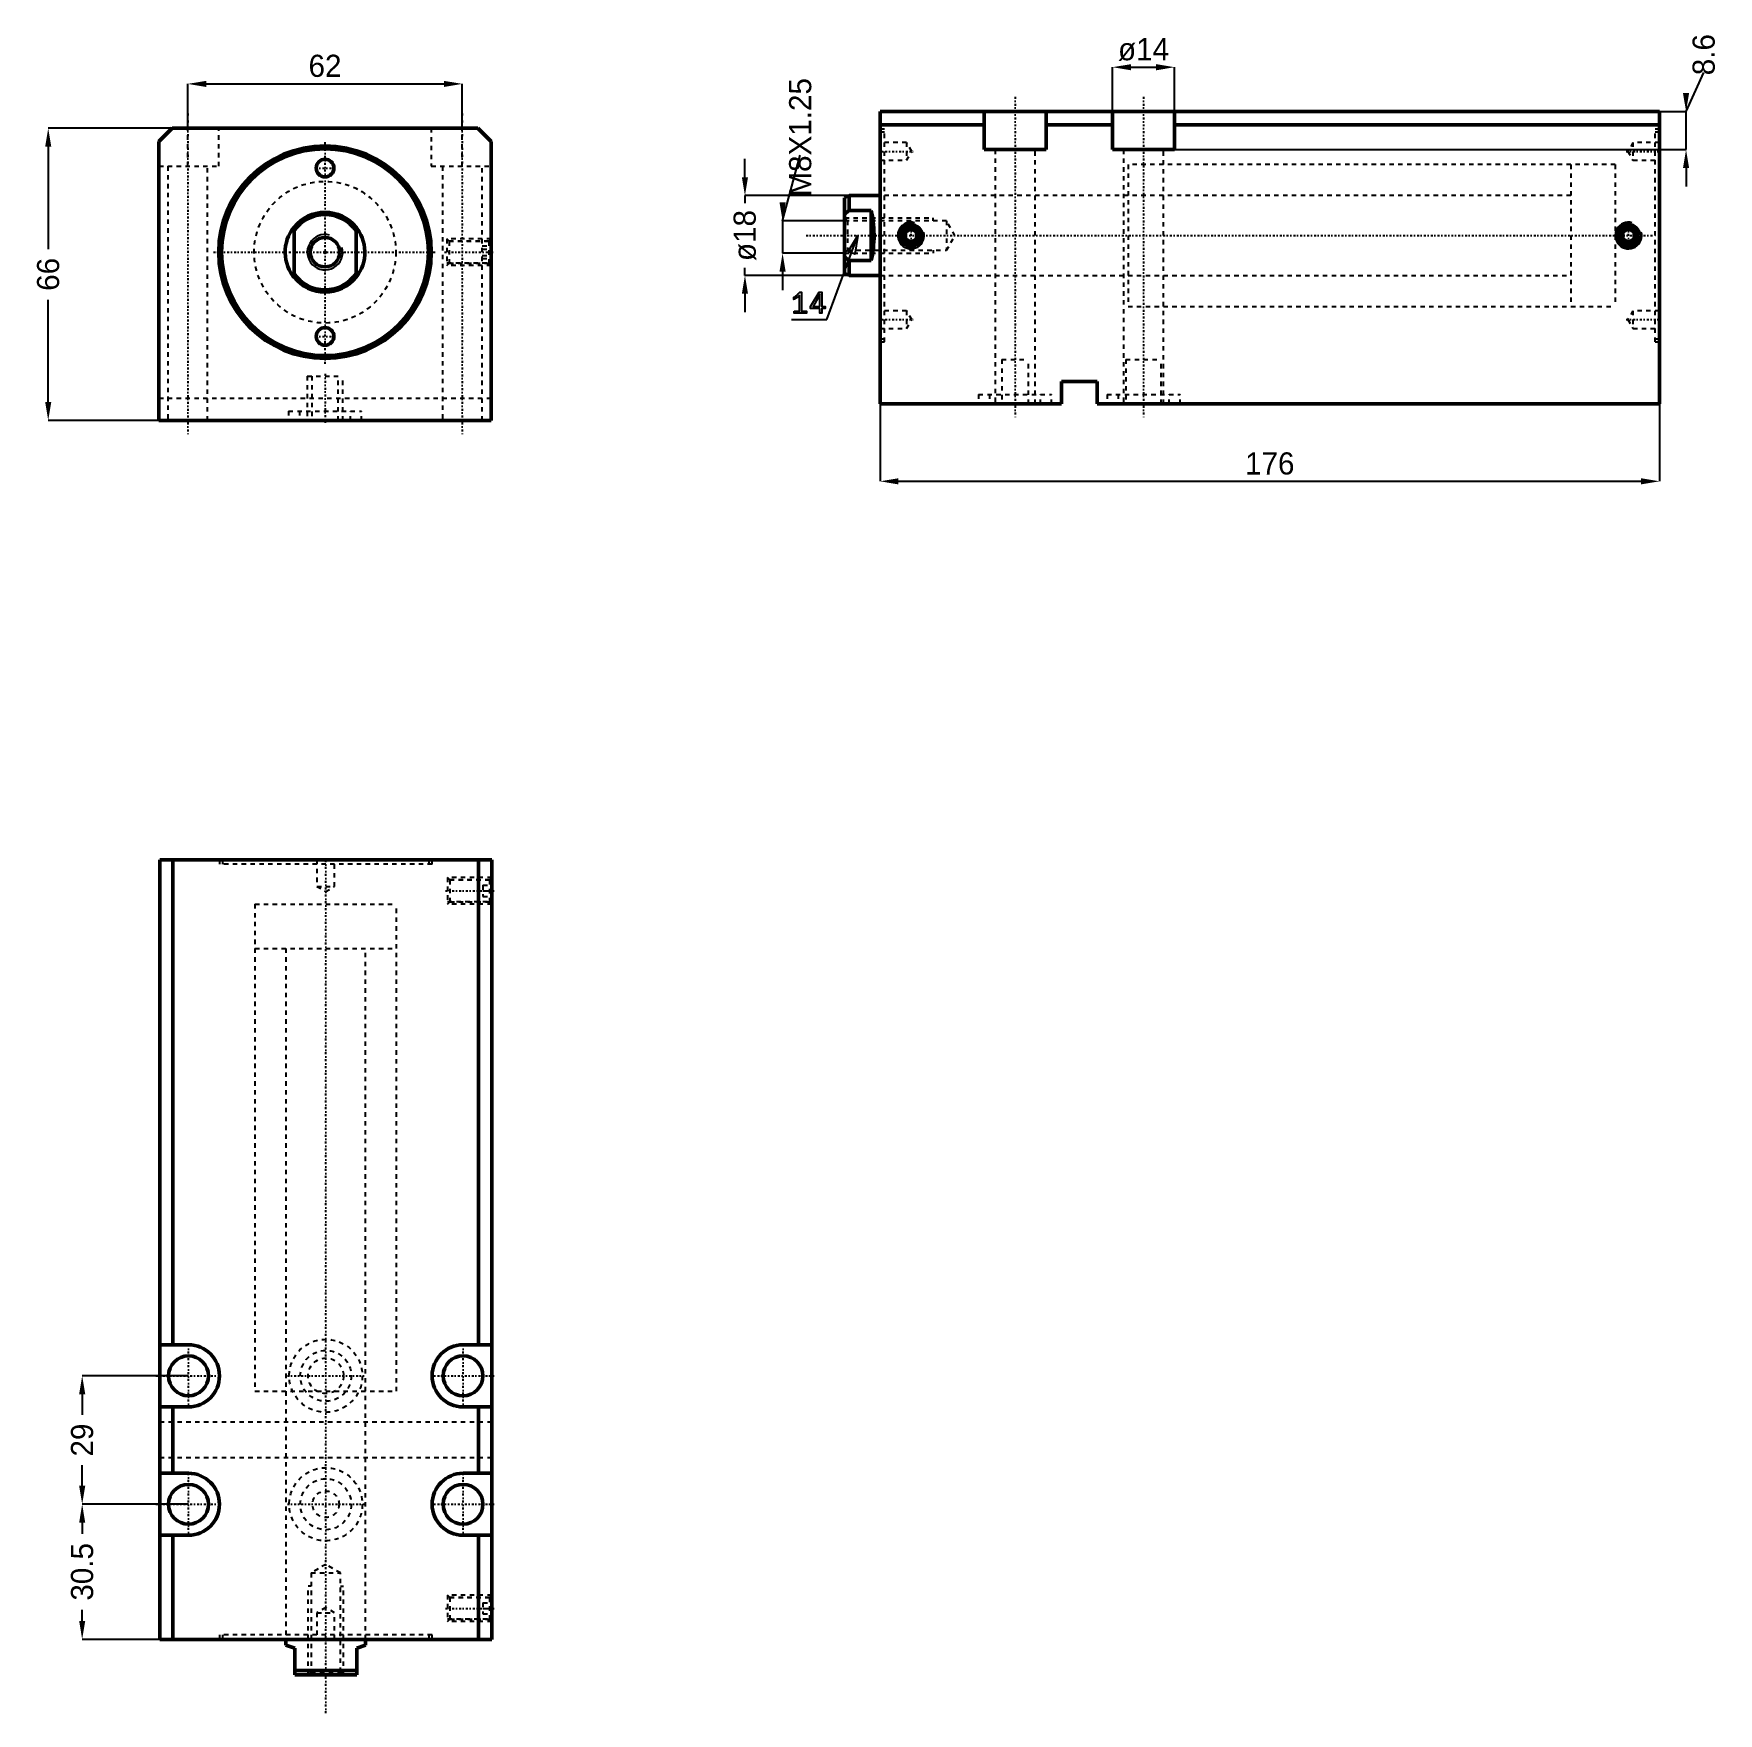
# Model space of a CAD drawing. Header units: millimetres. Extents: x -66 to 315, y -330 to 49.
import ezdxf

# ---------------------------------------------------------------- set-up
doc = ezdxf.new("R2010")
doc.units = ezdxf.units.MM
doc.linetypes.add('Center', pattern=[1.5, 0.45, -0.5, 0.05, -0.5])
doc.linetypes.add('Dashed', pattern=[2, 1, -1])
for name, color, linetype, lineweight in [('2d ConnectionPoints', 7, 'Continuous', 50), ('AM_0', 7, 'Continuous', 50), ('AM_5', 3, 'Continuous', 25), ('AM_7', 7, 'Center', 25), ('AM_9', 6, 'Dashed', 25)]:
    doc.layers.add(name, color=color, linetype=linetype, lineweight=lineweight)
doc.dimstyles.new('ISO-25', dxfattribs={"dimtxt": 2.5, "dimasz": 2.5, "dimexe": 1.25, "dimexo": 0.625, "dimtad": 1, "dimtxsty": 'Standard', "dimcen": 2.5, "dimadec": 0, "dimazin": 0, "dimtfac": 1, "dimtmove": 0, "dimatfit": 3, "dimfxl": 1, "dimarcsym": 0})

# ---------------------------------------------------------------- blocks, each defined once
blk = doc.blocks.new('1_JECX_MF_INLA_32_100_0_rod__0_in_JECX_MF_160_INLA_32_100_0__0')
at = {"layer": 'AM_0'}
for p, q in [((-7, -5.66), (-7, 5.66)), ((7, 5.66), (7, -5.66))]:
    blk.add_line(p, q, dxfattribs=at)
for points in [[(-7, 5.66), (-7.47, 5.03), (-7.88, 4.36), (-8.23, 3.65), (-8.51, 2.92), (-8.73, 2.17), (-8.89, 1.4), (-8.98, 0.62), (-9, -0.17), (-8.95, -0.95), (-8.83, -1.73), (-8.65, -2.49), (-8.4, -3.23), (-8.09, -3.95), (-7.71, -4.64), (-7.28, -5.3), (-7, -5.66)], [(7, -5.66), (7.47, -5.03), (7.88, -4.36), (8.23, -3.65), (8.51, -2.92), (8.73, -2.17), (8.89, -1.4), (8.98, -0.62), (9, 0.17), (8.95, 0.95), (8.83, 1.73), (8.65, 2.49), (8.4, 3.23), (8.09, 3.95), (7.71, 4.64), (7.28, 5.3), (7, 5.66)]]:
    blk.add_lwpolyline(points, dxfattribs=at)
blk.add_circle((0, 0), 3.32, dxfattribs=at)
for radius, start, end in [(9, 38.9424, 141.0576), (8.5, 34.5603, 145.4397), (8.5, 214.5603, 325.4397), (9, 218.9424, 321.0576)]:
    blk.add_arc((0, 0), radius, start, end, dxfattribs=at)
at = {"layer": 'AM_5'}
blk.add_arc((0, 0), 4, 75, 15, dxfattribs=at)
blk = doc.blocks.new('2_JECX_MF_EXLA_32_100_0_body__0_in_JECX_MF_160_INLA_32_100_0__0')
at = {"layer": 'AM_0'}
for p, q in [((-34.5, 28), (-37.5, 25)), ((34.5, 28), (-34.5, 28)), ((37.5, 25), (34.5, 28)), ((-37.5, 25), (-37.5, -38)), ((37.5, -38), (37.5, 25)), ((-37.5, -38), (37.5, -38))]:
    blk.add_line(p, q, dxfattribs=at)
for centre, radius in [((0, 0), 24), ((0, 0), 23.34), ((0, 19), 2), ((0, -19), 2)]:
    blk.add_circle(centre, radius, dxfattribs=at)
at = {"layer": 'AM_5', "linetype": 'Dashed'}
for p, q in [((37.5, 3), (27.5, 3)), ((37.5, -3), (27.5, -3))]:
    blk.add_line(p, q, dxfattribs=at)
at = {"layer": 'AM_7'}
for p, q in [((-31, 31.3), (-31, -41.3)), ((31, 31.3), (31, -41.3)), ((0, -25.2), (0, 25.2)), ((-2.1, 19), (2.1, 19)), ((-25.2, 0), (25.2, 0)), ((27, 0), (38, 0)), ((-2.1, -19), (2.1, -19)), ((0, -27.5), (0, -38.5))]:
    blk.add_line(p, q, dxfattribs=at)
at = {"layer": 'AM_9'}
for p, q in [((-31, 19.4), (-31, 28)), ((-24, 19.4), (-24, 28)), ((24, 28), (24, 19.4)), ((31, 19.4), (31, 28)), ((-37.5, 19.4), (-24, 19.4)), ((-35.5, 19.4), (-35.5, -38)), ((-26.5, -38), (-26.5, 19.4)), ((24, 19.4), (37.5, 19.4)), ((26.5, 19.4), (26.5, -38)), ((35.5, -38), (35.5, 19.4)), ((28.04, 2.46), (27.5, 3)), ((27.5, 3), (27.5, -3)), ((37, 2.4), (27.5, 2.4)), ((36.96, 2.46), (28.04, 2.46)), ((28.04, 2.46), (28.04, -2.46)), ((35.5, 1.44), (37.5, 1.44)), ((35.5, 0.72), (37.5, 0.72)), ((37.5, 3), (36.96, 2.46)), ((36.96, 2.46), (36.96, -2.46)), ((37.5, 1.9), (37, 2.4)), ((37, 2.4), (37, -2.4)), ((27.5, -2.4), (37, -2.4)), ((27.5, -3), (28.04, -2.46)), ((28.04, -2.46), (36.96, -2.46)), ((35.5, -0.72), (37.5, -0.72)), ((35.5, -1.44), (37.5, -1.44)), ((36.96, -2.46), (37.5, -3)), ((37, -2.4), (37.5, -1.9)), ((-4, -28), (4, -28)), ((-4, -28), (-4, -38)), ((-3, -28), (-3, -38)), ((3, -38), (3, -28)), ((4, -38), (4, -28)), ((37.5, -33), (-37.5, -33)), ((-8.25, -35.9), (8.25, -35.9)), ((-8.25, -35.9), (-8.25, -38)), ((-5.75, -35.9), (-5.75, -38)), ((5.75, -38), (5.75, -35.9)), ((8.25, -38), (8.25, -35.9))]:
    blk.add_line(p, q, dxfattribs=at)
blk.add_circle((0, 0), 16, dxfattribs=at)
blk = doc.blocks.new('*D3')
at = {"layer": 'AM_5', "color": 0, "lineweight": -2}
for p, q in [((-31, 28), (-31, 38)), ((-26.83, 38), (26.83, 38)), ((31, 28), (31, 38))]:
    blk.add_line(p, q, dxfattribs=at)
at = {"layer": 'AM_5', "color": 0}
for points in [[(-26.83, 38.69), (-26.83, 37.31), (-31, 38)], [(26.83, 37.31), (26.83, 38.69), (31, 38)]]:
    blk.add_solid(points, dxfattribs=at)
at = {"layer": 'Defpoints', "color": 0}
for p in [(31, 38), (-31, 28), (31, 28)]:
    blk.add_point(p, dxfattribs=at)
at = {"layer": 'AM_5', "color": 0, "insert": (0, 42.05), "char_height": 5, "attachment_point": 5}
blk.add_mtext('62', dxfattribs=at)
blk = doc.blocks.new('*D4')
at = {"layer": 'AM_5', "color": 0, "lineweight": -2}
for p, q in [((-34.5, 28), (-62.5, 28)), ((-62.5, 23.83), (-62.5, 0.72)), ((-62.5, -33.83), (-62.5, -10.72)), ((-37.5, -38), (-62.5, -38))]:
    blk.add_line(p, q, dxfattribs=at)
at = {"layer": 'AM_5', "color": 0}
for points in [[(-61.81, 23.83), (-63.19, 23.83), (-62.5, 28)], [(-63.19, -33.83), (-61.81, -33.83), (-62.5, -38)]]:
    blk.add_solid(points, dxfattribs=at)
at = {"layer": 'Defpoints', "color": 0}
for p in [(-34.5, 28), (-62.5, -38), (-37.5, -38)]:
    blk.add_point(p, dxfattribs=at)
at = {"layer": 'AM_5', "color": 0, "insert": (-62.5, -5), "char_height": 5, "attachment_point": 5, "rotation": 90}
blk.add_mtext('66', dxfattribs=at)
blk = doc.blocks.new('1_JECX_MF_INLA_32_100_0_rod__0_in_JECX_MF_160_INLA_32_100_0__2')
at = {"layer": 'AM_0'}
for p, q in [((-7, 9), (-8, 8.5)), ((-8, 8.5), (-8, -8.5)), ((0, 9), (-7, 9)), ((-7, 9), (-7, 5.66)), ((-7, 5.66), (-8, 4.82)), ((-2, 5.66), (-7, 5.66)), ((-2, 5.66), (-2, -5.66)), ((-7, -5.66), (-2, -5.66)), ((-7, -5.66), (-7, -9)), ((-8, -8.5), (-7, -9)), ((-7, -9), (0, -9))]:
    blk.add_line(p, q, dxfattribs=at)
for points in [[(-2, -5.66), (-1.85, -5.03), (-1.72, -4.36), (-1.6, -3.65), (-1.51, -2.92), (-1.44, -2.17), (-1.39, -1.4), (-1.36, -0.62), (-1.35, 0.17), (-1.37, 0.95), (-1.4, 1.73), (-1.46, 2.49), (-1.55, 3.23), (-1.65, 3.95), (-1.77, 4.64), (-1.91, 5.3), (-2, 5.66)], [(-8, -4.82), (-7.99, -4.83), (-7, -5.66)]]:
    blk.add_lwpolyline(points, dxfattribs=at)
at = {"layer": 'AM_5', "linetype": 'Dashed'}
for p, q in [((-8, 4), (12, 4)), ((12, 3.32), (12, 4)), ((12, -3.32), (12, -4)), ((-8, -4), (12, -4))]:
    blk.add_line(p, q, dxfattribs=at)
at = {"layer": 'AM_7'}
blk.add_line((-16.7, 0), (174.7, 0), dxfattribs=at)
at = {"layer": 'AM_9'}
for p, q in [((166, 16), (156, 16)), ((156, 16), (156, -16)), ((166, 16), (166, -16)), ((156, 9), (0, 9)), ((-7.32, 3.32), (-8, 4)), ((15, 3.32), (-7.32, 3.32)), ((-7.32, 3.32), (-7.32, -3.32)), ((16.92, 0), (15, 3.32)), ((15, 3.32), (15, -3.32)), ((15, -3.32), (16.92, 0)), ((-8, -4), (-7.32, -3.32)), ((-7.32, -3.32), (15, -3.32)), ((0, -9), (156, -9)), ((156, -16), (166, -16))]:
    blk.add_line(p, q, dxfattribs=at)
blk = doc.blocks.new('2_JECX_MF_EXLA_32_100_0_body__0_in_JECX_MF_160_INLA_32_100_0__2')
at = {"layer": 'AM_0'}
for p, q in [((0, -38), (0, 28)), ((176, 28), (0, 28)), ((23.5, 19.4), (23.5, 28)), ((37.5, 19.4), (37.5, 28)), ((52.5, 19.4), (52.5, 28)), ((66.5, 19.4), (66.5, 28)), ((176, -38), (176, 28)), ((23.5, 25), (0, 25)), ((52.5, 25), (37.5, 25)), ((176, 25), (66.5, 25)), ((23.5, 19.4), (37.5, 19.4)), ((52.5, 19.4), (66.5, 19.4)), ((7, 1.44), (5.75, 0.72)), ((5.75, 0.72), (5.75, -0.72)), ((8.25, 0.72), (7, 1.44)), ((8.25, -0.72), (8.25, 0.72)), ((169, 1.44), (167.75, 0.72)), ((167.75, 0.72), (167.75, -0.72)), ((170.25, 0.72), (169, 1.44)), ((170.25, -0.72), (170.25, 0.72)), ((5.75, -0.72), (7, -1.44)), ((7, -1.44), (8.25, -0.72)), ((167.75, -0.72), (169, -1.44)), ((169, -1.44), (170.25, -0.72)), ((49, -33), (41, -33)), ((41, -33), (41, -38)), ((49, -38), (49, -33)), ((41, -38), (0, -38)), ((176, -38), (49, -38))]:
    blk.add_line(p, q, dxfattribs=at)
for centre, radius in [((7, 0), 2.46), ((7, 0), 2.4), ((7, 0), 1.9), ((169, 0), 2.46), ((169, 0), 2.4), ((169, 0), 1.9)]:
    blk.add_circle(centre, radius, dxfattribs=at)
at = {"layer": 'AM_5'}
for centre in [(7, 0), (169, 0)]:
    blk.add_arc(centre, 3, 75, 15, dxfattribs=at)
at = {"layer": 'AM_7'}
for p, q in [((30.5, 31.3), (30.5, -41.3)), ((59.5, 31.3), (59.5, -41.3)), ((-0.36, 19), (7.51, 19)), ((168.49, 19), (176.36, 19)), ((7, -3.15), (7, 3.15)), ((169, -3.15), (169, 3.15)), ((176.05, 0), (174.95, 0)), ((-0.36, -19), (7.51, -19)), ((168.49, -19), (176.36, -19))]:
    blk.add_line(p, q, dxfattribs=at)
at = {"layer": 'AM_9'}
for p, q in [((1, 24), (0, 24)), ((1, 23.34), (0, 23.34)), ((1, -24), (1, 24)), ((175, -24), (175, 24)), ((176, 24), (175, 24)), ((176, 23.34), (175, 23.34)), ((6, 21), (0, 21)), ((7.15, 19), (6, 21)), ((6, 21), (6, 17)), ((26, 19.4), (26, -38)), ((35, -38), (35, 19.4)), ((55, 19.4), (55, -38)), ((64, -38), (64, 19.4)), ((170, 21), (168.85, 19)), ((176, 21), (170, 21)), ((170, 21), (170, 17)), ((0, 17), (6, 17)), ((6, 17), (7.15, 19)), ((166, 16), (56, 16)), ((56, 16), (56, -16)), ((166, 16), (166, -16)), ((168.85, 19), (170, 17)), ((170, 17), (176, 17)), ((56, 9), (0, 9)), ((0, -9), (56, -9)), ((6, -17), (0, -17)), ((7.15, -19), (6, -17)), ((6, -17), (6, -21)), ((6, -21), (7.15, -19)), ((56, -16), (166, -16)), ((170, -17), (168.85, -19)), ((168.85, -19), (170, -21)), ((176, -17), (170, -17)), ((170, -17), (170, -21)), ((0, -21), (6, -21)), ((170, -21), (176, -21)), ((0, -23.34), (1, -23.34)), ((0, -24), (1, -24)), ((175, -23.34), (176, -23.34)), ((175, -24), (176, -24)), ((27.5, -28), (33.5, -28)), ((27.5, -28), (27.5, -38)), ((33.5, -38), (33.5, -28)), ((55.5, -28), (63.5, -28)), ((55.5, -28), (55.5, -38)), ((63.5, -38), (63.5, -28)), ((22.25, -35.9), (38.75, -35.9)), ((22.25, -35.9), (22.25, -38)), ((24.75, -35.9), (24.75, -38)), ((36.25, -38), (36.25, -35.9)), ((38.75, -38), (38.75, -35.9)), ((51.25, -35.9), (67.75, -35.9)), ((51.25, -35.9), (51.25, -38)), ((53.75, -35.9), (53.75, -38)), ((65.25, -38), (65.25, -35.9)), ((67.75, -38), (67.75, -35.9))]:
    blk.add_line(p, q, dxfattribs=at)
blk = doc.blocks.new('*D13')
at = {"layer": 'AM_5', "color": 0, "lineweight": -2}
for p, q in [((177.82, 31.77), (177.82, 41.77)), ((181.99, 41.77), (187.65, 41.77)), ((191.82, 31.77), (191.82, 41.77))]:
    blk.add_line(p, q, dxfattribs=at)
at = {"layer": 'AM_5', "color": 0}
for points in [[(181.99, 42.46), (181.99, 41.07), (177.82, 41.77)], [(187.65, 41.07), (187.65, 42.46), (191.82, 41.77)]]:
    blk.add_solid(points, dxfattribs=at)
at = {"layer": 'Defpoints', "color": 0}
for p in [(191.82, 41.77), (177.82, 31.77), (191.82, 31.77)]:
    blk.add_point(p, dxfattribs=at)
at = {"layer": 'AM_5', "color": 0, "insert": (184.82, 45.77), "char_height": 5, "attachment_point": 5}
blk.add_mtext('ø14', dxfattribs=at)
blk = doc.blocks.new('*D14')
at = {"layer": 'AM_5', "color": 0, "lineweight": -2}
for p, q in [((307.32, 31.77), (311.32, 40.6)), ((191.82, 31.77), (307.32, 31.77)), ((307.32, 23.17), (307.32, 31.77)), ((191.82, 23.17), (307.32, 23.17)), ((307.32, 19), (307.32, 14.84))]:
    blk.add_line(p, q, dxfattribs=at)
at = {"layer": 'AM_5', "color": 0}
for points in [[(306.62, 35.94), (308.01, 35.94), (307.32, 31.77)], [(308.01, 19), (306.62, 19), (307.32, 23.17)]]:
    blk.add_solid(points, dxfattribs=at)
at = {"layer": 'Defpoints', "color": 0}
for p in [(191.82, 31.77), (307.32, 31.77), (191.82, 23.17)]:
    blk.add_point(p, dxfattribs=at)
at = {"layer": 'AM_5', "color": 0, "insert": (311.32, 44.6), "char_height": 5, "attachment_point": 5, "rotation": 90}
blk.add_mtext('8.6', dxfattribs=at)
blk = doc.blocks.new('*D15')
at = {"layer": 'AM_5', "color": 0, "lineweight": -2}
for p, q in [((125.32, -34.23), (125.32, -51.73)), ((301.32, -34.23), (301.32, -51.73)), ((129.49, -51.73), (297.15, -51.73))]:
    blk.add_line(p, q, dxfattribs=at)
at = {"layer": 'AM_5', "color": 0}
for points in [[(129.49, -51.04), (129.49, -52.43), (125.32, -51.73)], [(297.15, -52.43), (297.15, -51.04), (301.32, -51.73)]]:
    blk.add_solid(points, dxfattribs=at)
at = {"layer": 'Defpoints', "color": 0}
for p in [(125.32, -34.23), (301.32, -34.23), (301.32, -51.73)]:
    blk.add_point(p, dxfattribs=at)
at = {"layer": 'AM_5', "color": 0, "insert": (213.32, -47.73), "char_height": 5, "attachment_point": 5}
blk.add_mtext('176', dxfattribs=at)
blk = doc.blocks.new('*D16')
at = {"layer": 'AM_5', "color": 0, "lineweight": -2}
for p, q in [((94.82, 16.94), (94.82, 21.1)), ((118.32, 12.77), (94.82, 12.77)), ((94.82, 12.77), (94.82, 11.1)), ((94.82, -5.23), (94.82, -3.56)), ((118.32, -5.23), (94.82, -5.23)), ((94.82, -9.4), (94.82, -13.56))]:
    blk.add_line(p, q, dxfattribs=at)
at = {"layer": 'AM_5', "color": 0}
for points in [[(94.12, 16.94), (95.51, 16.94), (94.82, 12.77)], [(95.51, -9.4), (94.12, -9.4), (94.82, -5.23)]]:
    blk.add_solid(points, dxfattribs=at)
at = {"layer": 'Defpoints', "color": 0}
for p in [(94.82, 12.77), (118.32, 12.77), (118.32, -5.23)]:
    blk.add_point(p, dxfattribs=at)
at = {"layer": 'AM_5', "color": 0, "insert": (94.82, 3.77), "char_height": 5, "attachment_point": 5, "rotation": 90}
blk.add_mtext('ø18', dxfattribs=at)
blk = doc.blocks.new('*D17')
at = {"layer": 'AM_5', "color": 0, "lineweight": -2}
for p, q in [((103.32, 7.09), (107.32, 21.93)), ((118, 7.09), (103.32, 7.09)), ((103.32, 7.09), (103.32, -0.23)), ((117.32, -0.23), (103.32, -0.23)), ((103.32, -4.4), (103.32, -8.56))]:
    blk.add_line(p, q, dxfattribs=at)
at = {"layer": 'AM_5', "color": 0}
for points in [[(102.62, 11.26), (104.01, 11.26), (103.32, 7.09)], [(104.01, -4.4), (102.62, -4.4), (103.32, -0.23)]]:
    blk.add_solid(points, dxfattribs=at)
at = {"layer": 'Defpoints', "color": 0}
for p in [(118, 7.09), (103.32, -0.23), (117.32, -0.23)]:
    blk.add_point(p, dxfattribs=at)
at = {"layer": 'AM_5', "color": 0, "insert": (107.32, 25.93), "char_height": 5, "attachment_point": 5, "rotation": 90}
blk.add_mtext('M8X1.25', dxfattribs=at)
blk = doc.blocks.new('1_JECX_MF_INLA_32_100_0_rod__0_in_JECX_MF_160_INLA_32_100_0__4')
at = {"layer": 'AM_0'}
for p, q in [((-9, 0), (-9, -1.35)), ((9, -1.35), (9, 0)), ((-7, -2), (-9, -1.35)), ((-7, -8), (-7, -2)), ((9, -1.35), (7, -2)), ((7, -2), (7, -8)), ((-7, -7), (7, -7)), ((-7, -8), (7, -8))]:
    blk.add_line(p, q, dxfattribs=at)
at = {"layer": 'AM_5', "linetype": 'Dashed'}
for p, q in [((-4, -8), (-4, 12)), ((-3.32, 12), (-4, 12)), ((3.32, 12), (4, 12)), ((4, -8), (4, 12))]:
    blk.add_line(p, q, dxfattribs=at)
at = {"layer": 'AM_9'}
for p, q in [((-16, 166), (16, 166)), ((-16, 166), (-16, 156)), ((16, 156), (16, 166)), ((-16, 156), (16, 156)), ((-9, 156), (-9, 0)), ((9, 0), (9, 156)), ((0, 16.92), (-3.32, 15)), ((3.32, 15), (0, 16.92)), ((-3.32, 15), (3.32, 15)), ((-3.32, 15), (-3.32, -7.32)), ((3.32, -7.32), (3.32, 15)), ((-3.32, -7.32), (-4, -8)), ((-3.32, -7.32), (3.32, -7.32)), ((4, -8), (3.32, -7.32))]:
    blk.add_line(p, q, dxfattribs=at)
blk = doc.blocks.new('2_JECX_MF_EXLA_32_100_0_body__0_in_JECX_MF_160_INLA_32_100_0__4')
at = {"layer": 'AM_0'}
for p, q in [((37.5, 176), (-37.5, 176)), ((-37.5, 176), (-37.5, 0)), ((-34.5, 176), (-34.5, 66.5)), ((34.5, 176), (34.5, 66.5)), ((37.5, 176), (37.5, 0)), ((-31, 66.5), (-37.5, 66.5)), ((37.5, 66.5), (31, 66.5)), ((-37.5, 52.5), (-31, 52.5)), ((-34.5, 52.5), (-34.5, 37.5)), ((31, 52.5), (37.5, 52.5)), ((34.5, 52.5), (34.5, 37.5)), ((-31, 37.5), (-37.5, 37.5)), ((37.5, 37.5), (31, 37.5)), ((-37.5, 23.5), (-31, 23.5)), ((-34.5, 23.5), (-34.5, 0)), ((31, 23.5), (37.5, 23.5)), ((34.5, 23.5), (34.5, 0)), ((37.5, 0), (-37.5, 0))]:
    blk.add_line(p, q, dxfattribs=at)
for centre in [(-31, 59.5), (31, 59.5), (-31, 30.5), (31, 30.5)]:
    blk.add_circle(centre, 4.5, dxfattribs=at)
for centre, start, end in [((-31, 59.5), 270, 90), ((31, 59.5), 90, 270), ((-31, 30.5), 270, 90), ((31, 30.5), 90, 270)]:
    blk.add_arc(centre, 7, start, end, dxfattribs=at)
at = {"layer": 'AM_5', "linetype": 'Dashed'}
for p, q in [((37.5, 172), (27.5, 172)), ((37.5, 166), (27.5, 166)), ((37.5, 10), (27.5, 10)), ((37.5, 4), (27.5, 4))]:
    blk.add_line(p, q, dxfattribs=at)
at = {"layer": 'AM_7'}
for p, q in [((0, -16.7), (0, 176.3577)), ((27, 169), (38, 169)), ((-31, 52.15), (-31, 66.85)), ((31, 52.15), (31, 66.85)), ((-38.35, 59.5), (-23.65, 59.5)), ((-8.6625, 59.5), (8.6625, 59.5)), ((23.65, 59.5), (38.35, 59.5)), ((-31, 23.15), (-31, 37.85)), ((31, 23.15), (31, 37.85)), ((-38.35, 30.5), (-23.65, 30.5)), ((-8.6625, 30.5), (8.6625, 30.5)), ((23.65, 30.5), (38.35, 30.5)), ((27, 7), (38, 7))]:
    blk.add_line(p, q, dxfattribs=at)
at = {"layer": 'AM_9'}
for p, q in [((-24, 176), (-24, 175)), ((24, 175), (-24, 175)), ((-23.34, 176), (-23.34, 175)), ((-2, 176), (-2, 170)), ((2, 170), (2, 176)), ((23.34, 175), (23.34, 176)), ((24, 175), (24, 176)), ((27.5, 172), (27.5, 166)), ((28.0415, 171.4585), (27.5, 172)), ((37, 171.4), (27.5, 171.4)), ((36.9585, 171.4585), (28.0415, 171.4585)), ((28.0415, 171.4585), (28.0415, 166.5415)), ((37.5, 172), (36.9585, 171.4585)), ((36.9585, 171.4585), (36.9585, 166.5415)), ((37, 171.4), (37, 166.6)), ((37.5, 170.9), (37, 171.4)), ((-2, 170), (0, 168.8453)), ((-2, 170), (2, 170)), ((0, 168.8453), (2, 170)), ((35.5, 170.25), (37.5, 170.25)), ((35.5, 170.25), (35.5, 167.75)), ((35.5, 169), (37.5, 169)), ((35.5, 167.75), (37.5, 167.75)), ((-16, 166), (16, 166)), ((-16, 166), (-16, 56)), ((16, 56), (16, 166)), ((27.5, 166.6), (37, 166.6)), ((27.5, 166), (28.0415, 166.5415)), ((28.0415, 166.5415), (36.9585, 166.5415)), ((36.9585, 166.5415), (37.5, 166)), ((37, 166.6), (37.5, 167.1)), ((-16, 56), (16, 56)), ((-9, 56), (-9, 0)), ((9, 0), (9, 56)), ((37.5, 49), (-37.5, 49)), ((37.5, 41), (-37.5, 41)), ((27.5, 10), (27.5, 4)), ((28.0415, 9.4585), (27.5, 10)), ((37, 9.4), (27.5, 9.4)), ((36.9585, 9.4585), (28.0415, 9.4585)), ((28.0415, 9.4585), (28.0415, 4.5415)), ((35.5, 8.25), (37.5, 8.25)), ((35.5, 8.25), (35.5, 5.75)), ((37.5, 10), (36.9585, 9.4585)), ((36.9585, 9.4585), (36.9585, 4.5415)), ((37.5, 8.9), (37, 9.4)), ((37, 9.4), (37, 4.6)), ((0, 7.1547), (-2, 6)), ((-2, 6), (2, 6)), ((-2, 6), (-2, 0)), ((2, 6), (0, 7.1547)), ((2, 0), (2, 6)), ((27.5, 4.6), (37, 4.6)), ((27.5, 4), (28.0415, 4.5415)), ((28.0415, 4.5415), (36.9585, 4.5415)), ((35.5, 7), (37.5, 7)), ((35.5, 5.75), (37.5, 5.75)), ((36.9585, 4.5415), (37.5, 4)), ((37, 4.6), (37.5, 5.1)), ((24, 1), (-24, 1)), ((-24, 1), (-24, 0)), ((-23.34, 1), (-23.34, 0)), ((23.34, 0), (23.34, 1)), ((24, 0), (24, 1))]:
    blk.add_line(p, q, dxfattribs=at)
for centre, radius in [((0, 59.5), 8.25), ((0, 59.5), 5.75), ((0, 59.5), 4), ((0, 30.5), 8.25), ((0, 30.5), 5.75), ((0, 30.5), 3)]:
    blk.add_circle(centre, radius, dxfattribs=at)
blk = doc.blocks.new('*D23')
at = {"layer": 'AM_5', "color": 0, "lineweight": -2}
for p, q in [((-30.83, -253.71), (-54.83, -253.71)), ((-54.83, -257.87), (-54.83, -262.54)), ((-54.83, -278.54), (-54.83, -273.87)), ((-30.83, -282.71), (-54.83, -282.71))]:
    blk.add_line(p, q, dxfattribs=at)
at = {"layer": 'AM_5', "color": 0}
for points in [[(-54.14, -257.87), (-55.52, -257.87), (-54.83, -253.71)], [(-55.52, -278.54), (-54.14, -278.54), (-54.83, -282.71)]]:
    blk.add_solid(points, dxfattribs=at)
at = {"layer": 'Defpoints', "color": 0}
for p in [(-54.83, -253.71), (-30.83, -253.71), (-30.83, -282.71)]:
    blk.add_point(p, dxfattribs=at)
at = {"layer": 'AM_5', "color": 0, "insert": (-54.83, -268.21), "char_height": 5, "attachment_point": 5, "rotation": 90}
blk.add_mtext('29', dxfattribs=at)
blk = doc.blocks.new('*D24')
at = {"layer": 'AM_5', "color": 0, "lineweight": -2}
for p, q in [((-30.83, -282.71), (-54.83, -282.71)), ((-54.83, -286.87), (-54.83, -289.37)), ((-54.83, -309.04), (-54.83, -306.54)), ((-37.33, -313.21), (-54.83, -313.21))]:
    blk.add_line(p, q, dxfattribs=at)
at = {"layer": 'AM_5', "color": 0}
for points in [[(-54.14, -286.87), (-55.52, -286.87), (-54.83, -282.71)], [(-55.52, -309.04), (-54.14, -309.04), (-54.83, -313.21)]]:
    blk.add_solid(points, dxfattribs=at)
at = {"layer": 'Defpoints', "color": 0}
for p in [(-30.83, -282.71), (-54.83, -313.21), (-37.33, -313.21)]:
    blk.add_point(p, dxfattribs=at)
at = {"layer": 'AM_5', "color": 0, "insert": (-54.83, -297.96), "char_height": 5, "attachment_point": 5, "rotation": 90}
blk.add_mtext('30.5', dxfattribs=at)

msp = doc.modelspace()

# ---------------------------------------------------------------- linework, layer by layer
at = {"layer": '2d ConnectionPoints'}
for p in [(0, 0), (125.319, 3.769), (0.171, -313.206)]:
    msp.add_point(p, dxfattribs=at)
at = {"layer": 'AM_5'}
for p, q in [((113.319, -15.231), (120.319, 3.769)), ((105.319, -15.231), (113.319, -15.231))]:
    msp.add_line(p, q, dxfattribs=at)
for points in [[(120.319, 3.769), (119.661, -0.429), (118.097, 0.147), (120.319, 3.769)], [(105.927, -13.315), (107.123, -13.315), (107.123, -9.798), (107.123, -9.798), (107.059, -9.863), (106.95, -9.964), (106.95, -9.964), (106.827, -10.07), (106.736, -10.143), (106.736, -10.143), (106.643, -10.216), (106.501, -10.318), (106.501, -10.318), (106.358, -10.414), (106.262, -10.474), (106.262, -10.474), (106.168, -10.529), (106.038, -10.595), (106.038, -10.595), (105.921, -10.642), (105.849, -10.663), (105.849, -10.169), (105.849, -10.169), (105.938, -10.127), (106.078, -10.047), (106.078, -10.047), (106.226, -9.946), (106.328, -9.868), (106.328, -9.868), (106.432, -9.785), (106.582, -9.655), (106.582, -9.655), (106.727, -9.52), (106.821, -9.428), (106.821, -9.428), (106.909, -9.337), (107.028, -9.209), (107.028, -9.209), (107.13, -9.091), (107.188, -9.018), (107.604, -9.018), (107.604, -13.315), (108.69, -13.315), (108.69, -13.731), (105.927, -13.731), (105.927, -13.315)], [(111.744, -12.691), (109.638, -12.691), (109.638, -12.268), (111.555, -9.018), (112.199, -9.018), (112.199, -12.252), (112.901, -12.252), (112.901, -12.691), (112.199, -12.691), (112.199, -13.731), (111.744, -13.731), (111.744, -12.691)], [(111.75, -12.252), (111.75, -9.564), (110.197, -12.252), (111.75, -12.252)]]:
    msp.add_lwpolyline(points, dxfattribs=at)

# ---------------------------------------------------------------- block references
for name, p in [('2_JECX_MF_EXLA_32_100_0_body__0_in_JECX_MF_160_INLA_32_100_0__2', (125.319, 3.769)), ('2_JECX_MF_EXLA_32_100_0_body__0_in_JECX_MF_160_INLA_32_100_0__0', (0, 0)), ('1_JECX_MF_INLA_32_100_0_rod__0_in_JECX_MF_160_INLA_32_100_0__2', (125.319, 3.769)), ('1_JECX_MF_INLA_32_100_0_rod__0_in_JECX_MF_160_INLA_32_100_0__0', (0, 0)), ('2_JECX_MF_EXLA_32_100_0_body__0_in_JECX_MF_160_INLA_32_100_0__4', (0.171, -313.206)), ('1_JECX_MF_INLA_32_100_0_rod__0_in_JECX_MF_160_INLA_32_100_0__4', (0.171, -313.206))]:
    msp.add_blockref(name, p)

# ---------------------------------------------------------------- dimensions: what is measured, and where the dimension line sits
for base, p1, p2, text, picture, middle in [((191.819, 41.769), (177.819, 31.769), (191.819, 31.769), 'ø14', '*D13', (184.819, 41.769)), ((31, 38), (-31, 28), (31, 28), '62', '*D3', (0, 38)), ((301.319, -51.731), (125.319, -34.231), (301.319, -34.231), '176', '*D15', (213.319, -51.731))]:
    dim = msp.add_linear_dim(base=base, p1=p1, p2=p2, text=text, dimstyle='ISO-25', override={"dimtxt": 5, "dimasz": 4.166667, "dimexe": 0, "dimexo": 0, "dimgap": 1.5}, dxfattribs=at)
    dim.commit()
    dim.dimension.update_dxf_attribs({"geometry": picture, "text_midpoint": middle, "dimtype": 160})
for base, p1, p2, text, picture, middle in [((307.319, 31.769), (191.819, 23.169), (191.819, 31.769), '8.6', '*D14', (311.319, 44.602)), ((103.319, -0.231), (117.996, 7.093), (117.319, -0.231), 'M8X1.25', '*D17', (107.319, 25.926)), ((-62.5, -38), (-34.5, 28), (-37.5, -38), '66', '*D4', (-62.5, -5)), ((94.819, 12.769), (118.319, -5.231), (118.319, 12.769), 'ø18', '*D16', (94.819, 3.769)), ((-54.829, -253.706), (-30.829, -282.706), (-30.829, -253.706), '29', '*D23', (-54.829, -268.206)), ((-54.829, -313.206), (-30.829, -282.706), (-37.329, -313.206), '30.5', '*D24', (-54.829, -297.956))]:
    dim = msp.add_linear_dim(base=base, p1=p1, p2=p2, angle=90, text=text, dimstyle='ISO-25', override={"dimtxt": 5, "dimasz": 4.166667, "dimexe": 0, "dimexo": 0, "dimgap": 1.5}, dxfattribs=at)
    dim.commit()
    dim.dimension.update_dxf_attribs({"geometry": picture, "text_midpoint": middle, "dimtype": 160, "text_rotation": 90})

doc.saveas('drawing.dxf')
